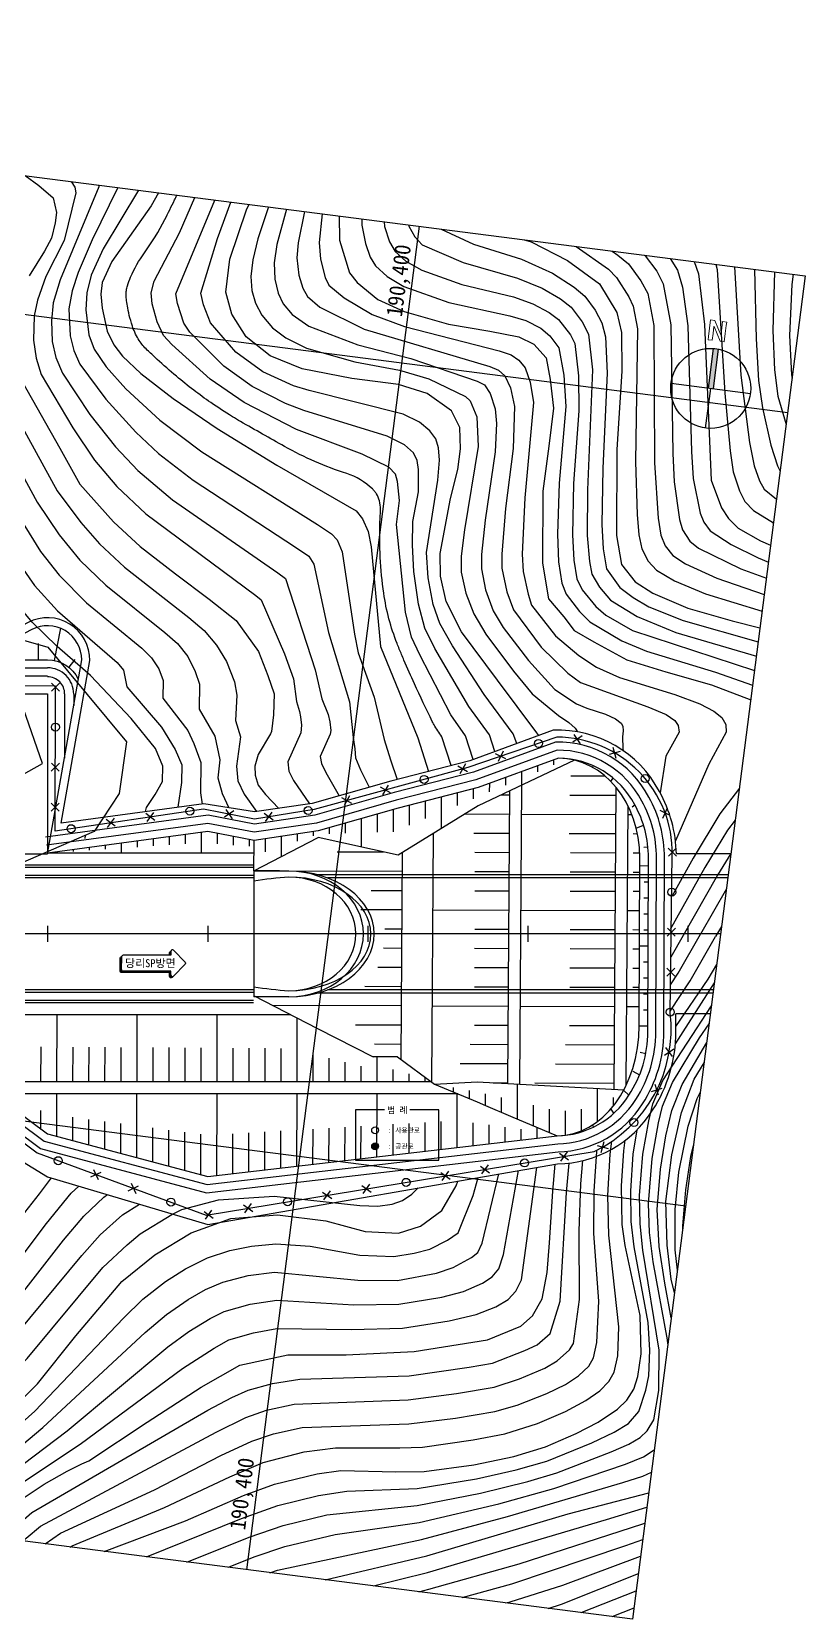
# Model space of a CAD drawing. Extents: x 57251 to 57712, y 491329 to 491527.
# Drawn here: x 57615.8 to 57712.4, y 491328.8 to 491527.3 of the extents above; entities that cross this region are included whole.
import ezdxf
from ezdxf.enums import TextEntityAlignment as Align

# ---------------------------------------------------------------- set-up
doc = ezdxf.new("R2010")
doc.units = 0
doc.header["$MEASUREMENT"] = 0
for name, color, linetype in [('TZ-BASE', 253, 'CONTINUOUS'), ('TZ-LINE', 7, 'CONTINUOUS'), ('TZ-SYMB', 2, 'CONTINUOUS'), ('TZ-TEX2', 3, 'CONTINUOUS')]:
    doc.layers.add(name, color=color, linetype=linetype)
doc.styles.get("Standard").update_dxf_attribs({"font": 'GulimChe.ttf'})
doc.styles.add('굴림', font='GulimChe.ttf')

msp = doc.modelspace()

# ---------------------------------------------------------------- hatches: boundary and pattern name
at = {"layer": 'TZ-LINE', "ltscale": 2}
h = msp.add_hatch(color=256, dxfattribs=at)
h.dxf.hatch_style = 1
h.paths.add_polyline_path([(57658.242, 491387.95, 1), (57659.096, 491387.95, 1)])

# ---------------------------------------------------------------- linework, layer by layer
at = {"layer": 'TZ-BASE'}
for p, q in [((57477.747, 491509.552), (57710.215, 491479.68)), ((57642.645, 491335.025), (57664.221, 491502.935)), ((57700.301, 491482.724), (57700.937, 491487.674)), ((57701.532, 491487.597), (57700.896, 491482.647)), ((57695.639, 491483.323), (57705.558, 491482.048)), ((57699.961, 491477.726), (57700.599, 491482.685)), ((57616.582, 491450.799), (57616.582, 491448.751)), ((57619.375, 491452.688), (57618.577, 491448.669)), ((57621.132, 491448.802), (57620.378, 491447.842)), ((57606.677, 491447.751), (57617.747, 491447.751)), ((57604.773, 491446.751), (57617.747, 491446.751)), ((57618.244, 491444.838), (57619.248, 491445.835)), ((57619.244, 491444.835), (57618.248, 491445.838)), ((57597.747, 491444.491), (57617.747, 491444.491)), ((57617.747, 491444.491), (57617.747, 491424.491)), ((57619.877, 491444.483), (57619.849, 491436.461)), ((57621.007, 491444.479), (57621.002, 491443.027)), ((57684.519, 491439.246), (57683.354, 491438.444)), ((57684.338, 491438.263), (57683.536, 491439.428)), ((57674.982, 491436.383), (57673.713, 491437.008)), ((57674.659, 491437.33), (57674.035, 491436.061)), ((57689.285, 491437.296), (57687.918, 491436.936)), ((57688.782, 491436.432), (57688.421, 491437.8)), ((57618.209, 491434.838), (57619.213, 491435.835)), ((57619.209, 491434.835), (57618.213, 491435.838)), ((57670.217, 491434.772), (57668.988, 491435.472)), ((57669.952, 491435.737), (57669.252, 491434.508)), ((57678.983, 491434.767), (57678.984, 491435.51)), ((57680.984, 491435.611), (57680.985, 491436.243)), ((57684.509, 491435.972), (57684.52, 491436.017)), ((57685.875, 491435.398), (57685.909, 491435.489)), ((57660.308, 491433.093), (57659.608, 491431.864)), ((57672.978, 491432.235), (57672.98, 491433.313)), ((57674.98, 491433.079), (57674.981, 491434.045)), ((57676.74, 491395.709), (57677.001, 491433.085)), ((57676.98, 491433.075), (57676.983, 491434.778)), ((57683.137, 491434.252), (57687.375, 491434.237)), ((57688.123, 491433.541), (57688.383, 491433.916)), ((57655.75, 491430.807), (57654.521, 491431.507)), ((57655.486, 491431.771), (57654.786, 491430.542)), ((57660.572, 491432.128), (57659.344, 491432.828)), ((57664.973, 491428.911), (57664.976, 491431.105)), ((57666.97, 491427.674), (57666.977, 491431.618)), ((57668.975, 491430.564), (57668.978, 491432.131)), ((57670.977, 491431.391), (57670.979, 491432.644)), ((57674.473, 491431.882), (57675.493, 491431.879)), ((57675.24, 491395.789), (57675.496, 491432.369)), ((57682.975, 491431.853), (57688.795, 491431.832)), ((57688.538, 491395.077), (57688.801, 491432.78)), ((57618.192, 491429.838), (57619.195, 491430.835)), ((57619.192, 491429.835), (57618.195, 491430.838)), ((57626.046, 491428.944), (57625.203, 491427.809)), ((57631.139, 491428.684), (57630.003, 491429.528)), ((57630.993, 491429.674), (57630.149, 491428.539)), ((57641.025, 491429.863), (57639.852, 491429.072)), ((57640.834, 491428.881), (57640.044, 491430.054)), ((57645.93, 491428.719), (57644.785, 491429.55)), ((57645.773, 491429.707), (57644.942, 491428.562)), ((57656.966, 491425.348), (57656.973, 491428.917)), ((57658.97, 491427.196), (57658.974, 491429.49)), ((57660.97, 491427.258), (57660.974, 491430.063)), ((57662.971, 491428.085), (57662.975, 491430.593)), ((57669.935, 491429.498), (57675.476, 491429.479)), ((57676.976, 491429.474), (57688.778, 491429.432)), ((57690.041, 491395.613), (57690.285, 491430.463)), ((57690.278, 491429.427), (57690.746, 491429.425)), ((57690.77, 491430.391), (57691.11, 491430.623)), ((57695.546, 491429.312), (57694.262, 491429.904)), ((57694.608, 491428.966), (57695.2, 491430.25)), ((57626.192, 491427.955), (57625.057, 491428.798)), ((57634.967, 491425.753), (57634.969, 491426.916)), ((57636.965, 491424.591), (57636.97, 491427.186)), ((57638.967, 491425.74), (57638.969, 491427.058)), ((57648.968, 491426.105), (57648.969, 491426.986)), ((57650.969, 491426.772), (57650.97, 491427.279)), ((57652.969, 491427.007), (57652.971, 491427.772)), ((57654.969, 491427.07), (57654.972, 491428.345)), ((57665.735, 491395.962), (57665.952, 491427.048)), ((57670.99, 491427.094), (57675.459, 491427.079)), ((57682.911, 491427.053), (57688.761, 491427.032)), ((57690.926, 491427.025), (57691.453, 491427.023)), ((57691.294, 491427.724), (57692.213, 491428.069)), ((57620.966, 491424.808), (57620.966, 491425.025)), ((57622.966, 491424.943), (57622.966, 491425.295)), ((57624.966, 491425.078), (57624.967, 491425.565)), ((57626.965, 491424.591), (57626.967, 491425.835)), ((57628.966, 491425.348), (57628.968, 491426.105)), ((57630.967, 491425.483), (57630.968, 491426.376)), ((57632.967, 491425.618), (57632.969, 491426.646)), ((57640.967, 491425.592), (57640.969, 491426.678)), ((57642.967, 491425.445), (57642.968, 491426.298)), ((57643.523, 491422.39), (57643.536, 491426.19)), ((57644.965, 491424.77), (57644.968, 491426.4)), ((57646.964, 491424.182), (57646.969, 491426.693)), ((57692.227, 491425.321), (57692.754, 491425.383)), ((57696.303, 491424.218), (57695.295, 491425.21)), ((57695.303, 491424.21), (57696.295, 491425.218)), ((57597.747, 491424.491), (57617.747, 491424.491)), ((57618.965, 491424.591), (57618.965, 491424.755)), ((57653.908, 491424.754), (57659.713, 491424.734)), ((57661.904, 491398.786), (57662.085, 491424.669)), ((57671.142, 491424.694), (57675.442, 491424.679)), ((57683.062, 491424.652), (57688.744, 491424.632)), ((57690.917, 491424.625), (57691.736, 491424.622)), ((57691.667, 491403.022), (57691.746, 491424.024)), ((57691.739, 491423.024), (57692.814, 491423.02)), ((57647.896, 491422.341), (57643.495, 491422.341)), ((57643.495, 491422.341), (57643.495, 491406.641)), ((57646.336, 491422.381), (57643.523, 491422.391)), ((57643.523, 491422.39), (57662.069, 491422.326)), ((57646.723, 491422.379), (57643.723, 491422.39)), ((57671.133, 491422.294), (57675.426, 491422.279)), ((57683.054, 491422.252), (57688.727, 491422.232)), ((57690.909, 491422.225), (57691.734, 491422.222)), ((57692.266, 491421.022), (57692.807, 491421.02)), ((57658.175, 491419.939), (57662.052, 491419.926)), ((57671.125, 491419.894), (57675.409, 491419.879)), ((57683.045, 491419.852), (57688.711, 491419.832)), ((57690.901, 491419.825), (57691.725, 491419.822)), ((57692.256, 491419.022), (57692.8, 491419.02)), ((57656.89, 491417.544), (57662.035, 491417.526)), ((57665.885, 491417.512), (57675.392, 491417.479)), ((57676.892, 491417.474), (57688.694, 491417.433)), ((57690.194, 491417.427), (57691.717, 491417.422)), ((57692.245, 491417.022), (57692.793, 491417.02)), ((57617.747, 491415.491), (57617.747, 491413.491)), ((57637.747, 491415.491), (57637.747, 491413.491)), ((57657.747, 491415.491), (57657.747, 491413.491)), ((57659.865, 491415.133), (57662.019, 491415.126)), ((57671.108, 491415.094), (57675.375, 491415.079)), ((57677.747, 491415.491), (57677.747, 491413.491)), ((57683.029, 491415.052), (57688.677, 491415.033)), ((57690.884, 491415.025), (57691.708, 491415.022)), ((57692.235, 491415.022), (57692.786, 491415.02)), ((57695.164, 491414.221), (57696.177, 491415.208)), ((57696.164, 491414.208), (57695.177, 491415.221)), ((57697.747, 491415.491), (57697.747, 491413.491)), ((57701.838, 491414.491), (57477.747, 491414.491)), ((57659.733, 491412.734), (57662.002, 491412.726)), ((57671.1, 491412.694), (57675.358, 491412.679)), ((57683.02, 491412.652), (57688.66, 491412.633)), ((57690.875, 491412.625), (57691.7, 491412.622)), ((57691.669, 491413.024), (57692.779, 491413.02)), ((57659.024, 491410.336), (57661.985, 491410.326)), ((57671.091, 491410.294), (57675.342, 491410.279)), ((57683.012, 491410.252), (57688.644, 491410.233)), ((57690.867, 491410.225), (57691.692, 491410.222)), ((57692.214, 491411.022), (57692.772, 491411.02)), ((57695.098, 491409.222), (57696.111, 491410.208)), ((57696.098, 491409.209), (57695.111, 491410.222)), ((57477.747, 491408.73), (57697.469, 491380.495)), ((57657.366, 491407.942), (57661.968, 491407.926)), ((57671.083, 491407.894), (57675.325, 491407.879)), ((57683.003, 491407.852), (57688.627, 491407.833)), ((57690.859, 491407.825), (57691.683, 491407.822)), ((57692.203, 491409.022), (57692.765, 491409.02)), ((57647.896, 491406.641), (57643.495, 491406.641)), ((57645.806, 491405.582), (57661.952, 491405.526)), ((57665.802, 491405.512), (57675.308, 491405.479)), ((57676.808, 491405.474), (57688.61, 491405.433)), ((57690.11, 491405.428), (57691.675, 491405.422)), ((57692.193, 491407.022), (57692.758, 491407.02)), ((57618.916, 491395.991), (57618.931, 491404.391)), ((57628.916, 491395.991), (57628.931, 491404.391)), ((57638.916, 491395.991), (57638.931, 491404.391)), ((57648.916, 491395.991), (57648.93, 491403.967)), ((57656.207, 491403.146), (57661.935, 491403.126)), ((57692.182, 491405.022), (57692.751, 491405.02)), ((57671.066, 491403.094), (57675.291, 491403.079)), ((57682.937, 491403.053), (57688.593, 491403.033)), ((57691.667, 491403.022), (57692.744, 491403.02)), ((57616.916, 491395.991), (57616.924, 491400.377)), ((57620.916, 491395.991), (57620.924, 491400.352)), ((57622.916, 491395.991), (57622.924, 491400.339)), ((57624.916, 491395.991), (57624.924, 491400.327)), ((57626.916, 491395.991), (57626.924, 491400.315)), ((57630.916, 491395.991), (57630.924, 491400.29)), ((57632.916, 491395.991), (57632.924, 491400.277)), ((57634.916, 491395.991), (57634.924, 491400.265)), ((57636.916, 491395.991), (57636.924, 491400.253)), ((57640.916, 491395.991), (57640.923, 491400.228)), ((57642.916, 491395.991), (57642.923, 491400.215)), ((57644.916, 491395.991), (57644.923, 491400.203)), ((57646.916, 491395.991), (57646.923, 491400.191)), ((57650.916, 491395.991), (57650.922, 491399.471)), ((57658.583, 491400.738), (57661.918, 491400.726)), ((57658.916, 491395.991), (57658.922, 491399.137)), ((57670.55, 491400.696), (57675.275, 491400.679)), ((57682.47, 491400.654), (57688.576, 491400.633)), ((57691.78, 491399.72), (57692.484, 491399.544)), ((57694.84, 491399.326), (57695.994, 491400.143)), ((57695.826, 491399.157), (57695.009, 491400.311)), ((57652.916, 491395.991), (57652.921, 491398.963)), ((57654.916, 491395.991), (57654.92, 491398.455)), ((57656.916, 491395.991), (57656.92, 491397.947)), ((57660.916, 491395.991), (57660.919, 491397.56)), ((57669.28, 491398.3), (57675.258, 491398.279)), ((57681.2, 491398.259), (57688.56, 491398.233)), ((57690.848, 491397.331), (57691.712, 491396.873)), ((57662.916, 491395.991), (57662.918, 491397.014)), ((57664.916, 491395.991), (57664.917, 491396.564)), ((57668.428, 491395.281), (57668.426, 491394.733)), ((57673.43, 491395.886), (57675.241, 491395.879)), ((57676.43, 491395.725), (57676.415, 491391.375)), ((57678.628, 491395.868), (57688.543, 491395.833)), ((57686.428, 491395.19), (57686.414, 491391.008)), ((57693.195, 491394.777), (57694.537, 491395.223)), ((57694.089, 491394.329), (57693.642, 491395.671)), ((57618.905, 491389.193), (57618.914, 491394.491)), ((57628.9, 491386.534), (57628.914, 491394.491)), ((57638.896, 491384.314), (57638.914, 491394.491)), ((57648.898, 491385.477), (57648.914, 491394.491)), ((57658.9, 491386.641), (57658.914, 491394.491)), ((57668.902, 491387.804), (57668.914, 491394.491)), ((57670.427, 491394.922), (57670.424, 491393.906)), ((57672.426, 491394.504), (57672.421, 491393.069)), ((57674.424, 491394.027), (57674.418, 491392.222)), ((57688.424, 491394.035), (57688.42, 491392.986)), ((57689.702, 491394.944), (57690.384, 491394.336)), ((57616.906, 491390.043), (57616.91, 491392.437)), ((57620.904, 491388.661), (57620.909, 491391.576)), ((57622.903, 491388.129), (57622.908, 491391.31)), ((57678.421, 491393.073), (57678.412, 491390.528)), ((57680.419, 491392.596), (57680.409, 491389.681)), ((57682.418, 491392.362), (57682.408, 491389.321)), ((57684.419, 491392.577), (57684.409, 491389.856)), ((57688.101, 491392.6), (57688.457, 491392.081)), ((57624.902, 491387.598), (57624.908, 491391.044)), ((57626.901, 491387.066), (57626.907, 491390.778)), ((57630.899, 491386.002), (57630.906, 491390.247)), ((57632.898, 491385.471), (57632.906, 491389.981)), ((57634.897, 491384.939), (57634.905, 491389.715)), ((57636.896, 491384.407), (57636.905, 491389.449)), ((57640.897, 491384.547), (57640.905, 491389.52)), ((57642.897, 491384.78), (57642.905, 491389.638)), ((57644.897, 491385.012), (57644.906, 491389.756)), ((57646.898, 491385.245), (57646.906, 491389.873)), ((57650.899, 491385.71), (57650.906, 491390.109)), ((57652.899, 491385.943), (57652.906, 491390.226)), ((57654.899, 491386.175), (57654.907, 491390.344)), ((57656.9, 491386.408), (57656.907, 491390.462)), ((57660.901, 491386.873), (57660.907, 491390.697)), ((57662.901, 491387.106), (57662.907, 491390.815)), ((57664.901, 491387.338), (57664.908, 491390.932)), ((57666.902, 491387.571), (57666.908, 491391.05)), ((57670.903, 491388.036), (57670.908, 491390.894)), ((57672.903, 491388.269), (57672.907, 491390.62)), ((57674.903, 491388.502), (57674.907, 491390.346)), ((57676.904, 491388.734), (57676.906, 491390.073)), ((57678.904, 491388.967), (57678.907, 491390.318)), ((57685.842, 491390.608), (57685.943, 491390.339)), ((57681.86, 491386.105), (57682.684, 491387.254)), ((57686.404, 491388.033), (57687.768, 491387.659)), ((57686.899, 491387.164), (57687.273, 491388.528)), ((57671.83, 491385.473), (57672.978, 491384.648)), ((57671.991, 491384.486), (57672.816, 491385.635)), ((57681.698, 491387.092), (57682.846, 491386.267)), ((57623.133, 491384.127), (57624.417, 491384.72)), ((57623.478, 491385.066), (57624.071, 491383.782)), ((57628.17, 491383.339), (57628.763, 491382.055)), ((57666.896, 491384.663), (57668.044, 491383.839)), ((57667.057, 491383.677), (57667.882, 491384.825)), ((57627.825, 491382.4), (57629.109, 491382.993)), ((57652.093, 491382.235), (57653.242, 491381.41)), ((57652.255, 491381.248), (57653.08, 491382.397)), ((57657.027, 491383.045), (57658.176, 491382.22)), ((57657.189, 491382.058), (57658.014, 491383.207)), ((57637.291, 491379.807), (57638.44, 491378.982)), ((57637.453, 491378.82), (57638.278, 491379.969)), ((57642.225, 491380.616), (57643.374, 491379.792)), ((57642.387, 491379.63), (57643.212, 491380.778))]:
    msp.add_line(p, q, dxfattribs=at)
msp.add_lwpolyline([(57453.383, 491359.345), (57474.96, 491527.255), (57712.407, 491496.743), (57690.831, 491328.833)], close=True, dxfattribs=at)
msp.add_lwpolyline([(57453.383, 491359.345), (57474.96, 491527.255), (57712.407, 491496.743), (57690.831, 491328.833)], close=True, dxfattribs=at)
for points in [[(57614.935, 491509.268), (57616.665, 491508.029), (57618.444, 491506.482), (57618.87, 491504.67), (57618.703, 491503.374), (57618.237, 491501.457), (57617.367, 491499.812), (57615.438, 491496.765)], [(57620.673, 491508.531), (57621.147, 491507.82), (57621.284, 491507.133), (57619.813, 491501.168), (57617.512, 491496.661), (57616.465, 491493.719), (57616.073, 491491.733), (57615.983, 491488.708), (57616.297, 491486.462), (57616.959, 491484.413), (57620.886, 491477.763), (57623.612, 491473.705), (57626.392, 491470.412), (57630.015, 491466.985), (57643.743, 491456.8), (57644.418, 491456.266), (57647.325, 491449.51), (57648.478, 491446.379), (57648.859, 491443.537), (57649.208, 491442.278), (57649.34, 491441.611), (57649.47, 491440.597), (57649.383, 491439.631), (57647.753, 491435.996), (57647.903, 491434.822), (57648.484, 491433.68), (57650.488, 491430.746)], [(57624.098, 491508.09), (57624.134, 491507.865), (57619.31, 491496.23), (57618.449, 491493.38), (57618.227, 491491.134), (57618.319, 491488.537), (57618.767, 491486.521), (57619.606, 491484.593), (57623.039, 491479.423), (57626.236, 491475.357), (57629.034, 491472.402), (57633.351, 491468.753), (57646.531, 491459.626), (57647.472, 491458.903), (57651.162, 491447.484), (57652.006, 491443.893), (57652.805, 491441.903), (57652.994, 491441.011), (57653.113, 491439.912), (57653.043, 491439.477), (57651.816, 491436.669), (57651.965, 491435.776), (57652.522, 491434.677), (57654.193, 491431.762)], [(57626.536, 491507.777), (57623.293, 491501.26), (57621.575, 491497.169), (57620.795, 491494.862), (57620.414, 491492.609), (57620.582, 491489.266), (57621.012, 491487.406), (57621.791, 491485.715), (57625.011, 491481.329), (57628.766, 491477.207), (57631.614, 491474.555), (57635.939, 491471.217), (57648.716, 491462.843), (57650.368, 491461.688), (57651.028, 491460.709), (57652.845, 491452.177), (57655.448, 491443.504), (57655.921, 491439.04), (57656.117, 491437.632), (57656.221, 491436.488), (57656.847, 491435.022), (57657.924, 491432.83)], [(57629.117, 491507.445), (57624.708, 491500.121), (57623.203, 491496.82), (57622.648, 491494.626), (57622.518, 491492.479), (57622.913, 491489.382), (57623.57, 491487.565), (57625.07, 491485.38), (57627.531, 491482.607), (57631.785, 491478.71), (57637.036, 491474.749), (57651.459, 491465.681), (57653.214, 491464.498), (57653.911, 491463.765), (57654.539, 491462.254), (57656.073, 491451.977), (57656.544, 491449.642), (57658.567, 491444.097), (57659.785, 491438.794), (57660.595, 491436.244), (57661.437, 491433.812)], [(57631.587, 491507.128), (57630.682, 491505.492), (57625.767, 491498.522), (57624.575, 491495.893), (57624.381, 491494.444), (57624.571, 491492.688), (57625.19, 491489.828), (57626.013, 491488.111), (57627.107, 491486.708), (57629.406, 491484.555), (57633.429, 491481.394), (57638.947, 491477.658), (57646.392, 491473.077), (57656.292, 491467.392), (57657.087, 491466.395), (57657.795, 491464.772), (57658.193, 491462.861), (57659.326, 491450.438), (57664.024, 491439.016), (57665.321, 491434.807)], [(57670.921, 491436.286), (57669.969, 491439.253), (57668.136, 491441.87), (57664.239, 491449.357), (57663.21, 491451.597), (57662.482, 491454.692), (57661.348, 491465.67), (57661.715, 491468.657), (57661.479, 491471.051), (57661.215, 491471.976), (57660.388, 491472.818), (57657.064, 491474.462), (57648.839, 491477.543), (57642.298, 491480.896), (57638.047, 491483.839), (57633.27, 491488.169), (57632.233, 491489.302), (57631.419, 491490.981), (57630.816, 491493.259), (57630.673, 491494.623), (57631.06, 491496.069), (57634.242, 491502.122), (57636.121, 491506.545)], [(57673.643, 491437.282), (57672.942, 491439.371), (57670.375, 491442.905), (57666.135, 491450.178), (57664.884, 491452.692), (57664.096, 491455.717), (57663.524, 491459.792), (57663.325, 491463.074), (57663.394, 491466.032), (57664.077, 491469.729), (57664.094, 491472.533), (57663.924, 491473.665), (57663.454, 491474.605), (57662.337, 491475.604), (57660.169, 491476.718), (57649.777, 491479.934), (57647.487, 491480.806), (57643.304, 491482.908), (57639.746, 491485.458), (57635.511, 491489.686), (57634.757, 491490.821), (57633.974, 491493.305), (57633.782, 491494.48), (57638.62, 491506.224)], [(57676.389, 491438.287), (57675.914, 491439.489), (57672.294, 491444.407), (57668.326, 491450.519), (57666.755, 491453.293), (57665.904, 491455.67), (57665.291, 491458.981), (57665.077, 491462.156), (57666.505, 491471.189), (57666.691, 491473.71), (57666.58, 491475.257), (57666.24, 491476.364), (57665.516, 491477.389), (57664.208, 491478.439), (57662.155, 491479.476), (57650.426, 491482.398), (57648.478, 491482.996), (57644.639, 491484.741), (57641.243, 491487.225), (57638.111, 491490.855), (57637.223, 491493.112), (57636.892, 491494.565), (57638.992, 491501.416), (57640.643, 491505.964)], [(57679.139, 491439.294), (57678.887, 491439.608), (57673.966, 491446.195), (57669.473, 491452.264), (57667.54, 491456.026), (57666.848, 491459.19), (57666.777, 491462.055), (57668.098, 491468.913), (57669.002, 491472.531), (57669.335, 491475.124), (57669.236, 491477.772), (57668.189, 491479.883), (57665.17, 491482.028), (57661.579, 491483.149), (57655.744, 491483.899), (57649.532, 491485.136), (57645.565, 491486.744), (57642.573, 491489.105), (57640.745, 491491.976), (57639.997, 491494.707), (57640.525, 491498.813), (57642.655, 491505.128), (57642.944, 491505.669)], [(57645.338, 491505.361), (57644.008, 491501.362), (57643.367, 491498.759), (57643.142, 491496.658), (57643.264, 491494.911), (57643.712, 491493.334), (57644.5, 491491.835), (57645.857, 491490.254), (57647.515, 491489.013), (57650.106, 491487.723), (57656.111, 491485.994), (57661.711, 491484.936), (57665.374, 491483.858), (57669.96, 491481.673), (57670.535, 491481.127), (57671.36, 491479.112), (57671.521, 491475.408), (57669.818, 491465.013), (57669.403, 491461.711), (57669.432, 491459.698), (57669.991, 491457.086), (57671.004, 491454.507), (57672.489, 491451.972), (57675.967, 491447.334), (57678.273, 491444.521), (57681.562, 491441.805), (57682.866, 491440.93), (57683.648, 491440.23), (57683.968, 491439.753), (57683.971, 491439.743)], [(57647.604, 491505.07), (57646.402, 491500.659), (57646.045, 491498.354), (57646.122, 491496.327), (57646.552, 491494.567), (57647.195, 491493.235), (57648.322, 491491.91), (57650.404, 491490.469), (57656.519, 491488.106), (57663.134, 491486.42), (57671.431, 491483.564), (57672.334, 491483.115), (57673.047, 491482.033), (57673.663, 491480.128), (57673.841, 491478.29), (57673.675, 491474.741), (57672.411, 491466.196), (57671.961, 491461.921), (57671.957, 491460.136), (57672.474, 491457.51), (57673.433, 491454.88), (57674.657, 491452.787), (57677.811, 491448.686), (57681.092, 491445.092), (57681.133, 491445.056), (57683.819, 491443.258), (57685.111, 491442.711), (57687.468, 491441.972), (57688.699, 491441.378), (57689.394, 491440.853), (57689.614, 491440.444), (57689.652, 491439.894), (57689.556, 491439.144), (57689.626, 491437.668), (57689.658, 491437.41)], [(57649.827, 491504.784), (57649.052, 491500.89), (57648.875, 491498.976), (57649.127, 491496.83), (57649.616, 491495.211), (57650.223, 491494.15), (57651.743, 491492.844), (57657.282, 491490.099), (57672.991, 491485.421), (57674.095, 491484.959), (57674.865, 491484.246), (57675.57, 491482.758), (57676.085, 491480.417), (57675.915, 491475.186), (57674.951, 491467.647), (57674.504, 491461.939), (57674.519, 491460.223), (57675.14, 491457.234), (57675.95, 491455.003), (57679.402, 491450.35), (57682.731, 491447.09), (57684.325, 491445.91), (57692.747, 491442.885), (57695.039, 491441.907), (57696.098, 491441.173), (57696.545, 491440.541), (57696.635, 491439.704), (57694.995, 491436.698), (57694.282, 491432.119)], [(57652.055, 491504.498), (57651.663, 491500.923), (57651.826, 491498.833), (57652.414, 491496.543), (57652.877, 491495.593), (57654.789, 491494.01), (57658.295, 491491.93), (57662.33, 491490.415), (57674.157, 491487.381), (57675.661, 491486.874), (57676.624, 491486.222), (57677.398, 491485.235), (57678.034, 491483.448), (57678.436, 491480.901), (57677.381, 491469.019), (57677.048, 491461.957), (57677.171, 491459.79), (57677.769, 491456.951), (57678.225, 491455.57), (57681.216, 491451.732), (57684.11, 491449.272), (57686.341, 491447.829), (57689.203, 491446.552), (57696.096, 491444.412), (57699.243, 491443.242), (57700.995, 491442.34), (57701.987, 491441.54), (57702.492, 491440.669), (57702.545, 491439.696), (57700.365, 491435.728), (57696.195, 491426.125)], [(57654.172, 491504.226), (57654.236, 491501.224), (57655.465, 491497.113), (57656.407, 491495.893), (57658.994, 491493.804), (57662.313, 491492.279), (57667.821, 491490.693), (57672.98, 491489.81), (57676.626, 491489.122), (57678.488, 491488.224), (57680.022, 491486.489), (57680.554, 491483.785), (57680.974, 491480.217), (57680.363, 491475.464), (57679.641, 491469.846), (57679.583, 491460.848), (57680.325, 491456.36), (57682.236, 491454.138), (57683.554, 491452.431), (57686.009, 491451.017), (57690.109, 491448.733), (57694.969, 491447.23), (57700.693, 491445.616), (57705.598, 491443.752)], [(57656.994, 491503.863), (57657.005, 491503.071), (57657.444, 491500.804), (57658.057, 491499.078), (57658.732, 491497.977), (57660.192, 491496.657), (57662.273, 491495.408), (57667.889, 491493.428), (57675.486, 491491.768), (57677.491, 491491.168), (57679.37, 491490.222), (57680.487, 491489.249), (57681.624, 491487.741), (57682.264, 491484.342), (57682.476, 491480.415), (57681.646, 491470.839), (57681.463, 491464.45), (57681.573, 491461.001), (57682, 491458.353), (57682.54, 491456.978), (57684.194, 491454.784), (57685.5, 491453.495), (57689.482, 491451.128), (57692.571, 491449.817), (57701.209, 491447.206), (57705.832, 491445.574)], [(57659.782, 491503.505), (57659.857, 491502.916), (57660.484, 491500.994), (57661.182, 491499.781), (57662.495, 491498.562), (57664.501, 491497.455), (57669.497, 491495.671), (57675.973, 491494.113), (57678.374, 491493.256), (57680.42, 491492.16), (57681.596, 491491.283), (57683.072, 491489.363), (57683.629, 491488.275), (57684.078, 491484.251), (57684.139, 491479.872), (57683.447, 491470.806), (57683.32, 491464.37), (57683.484, 491461.22), (57683.878, 491458.885), (57684.525, 491457.506), (57686.223, 491455.402), (57687.509, 491454.335), (57690.829, 491452.423), (57706.066, 491447.397)], [(57662.837, 491503.112), (57662.882, 491502.961), (57663.613, 491501.615), (57664.564, 491500.641), (57669.687, 491498.397), (57676.459, 491496.464), (57679.521, 491495.218), (57681.836, 491493.857), (57683.156, 491492.816), (57684.553, 491490.983), (57685.344, 491489.474), (57685.833, 491484.994), (57685.22, 491469.986), (57685.181, 491464.309), (57685.456, 491461.029), (57685.749, 491459.449), (57686.719, 491457.837), (57688.096, 491456.221), (57691.399, 491454.147), (57696.253, 491452.177), (57706.297, 491449.191)], [(57666.922, 491502.587), (57670.978, 491500.71), (57676.947, 491498.821), (57680.839, 491497.081), (57683.543, 491495.33), (57684.859, 491494.196), (57686.148, 491492.448), (57686.98, 491490.874), (57687.454, 491489.111), (57687.657, 491484.565), (57687.099, 491472.704), (57687.006, 491465.673), (57687.177, 491462.629), (57687.587, 491460.132), (57689.244, 491457.796), (57690.896, 491456.524), (57692.864, 491455.393), (57697.143, 491453.66), (57706.528, 491450.992)], [(57677.308, 491501.253), (57678.153, 491501.006), (57682.686, 491498.666), (57686.702, 491495.734), (57688.879, 491492.16), (57689.438, 491489.672), (57689.476, 491484.835), (57688.875, 491475.029), (57688.811, 491464.275), (57689.447, 491460.679), (57691.143, 491458.484), (57693.381, 491457.098), (57697.753, 491455.219), (57703.261, 491453.633), (57706.754, 491452.747)], [(57683.784, 491500.421), (57687.824, 491497.564), (57688.846, 491496.531), (57690.375, 491494.132), (57690.901, 491492.967), (57691.456, 491490.124), (57691.219, 491473.49), (57691.391, 491466.922), (57691.596, 491464.354), (57691.994, 491462.621), (57692.777, 491461.098), (57693.844, 491459.96), (57696.087, 491458.645), (57699.957, 491457), (57707.021, 491454.826)], [(57688.268, 491499.844), (57689.007, 491499.345), (57690.309, 491498.263), (57691.875, 491496.13), (57692.721, 491494.537), (57693.501, 491490.55), (57693.556, 491473.366), (57694.023, 491466.478), (57694.358, 491464.327), (57694.919, 491462.989), (57695.858, 491461.794), (57697.461, 491460.734), (57701.346, 491458.944), (57707.289, 491456.915)], [(57692.323, 491499.323), (57692.419, 491499.235), (57693.859, 491497.318), (57694.677, 491495.751), (57695.605, 491490.625), (57695.867, 491474.54), (57696.044, 491471.007), (57696.714, 491466.293), (57697.063, 491464.99), (57697.97, 491463.577), (57699.052, 491462.724), (57704.361, 491460.117), (57707.551, 491458.948)], [(57695.55, 491498.909), (57696.441, 491497.435), (57697.078, 491495.311), (57697.727, 491490.491), (57698.178, 491474.808), (57698.393, 491471.43), (57699.294, 491467.1), (57699.724, 491465.973), (57700.522, 491464.879), (57703.136, 491463.16), (57706.519, 491461.479), (57707.811, 491460.976)], [(57698.55, 491498.523), (57699.079, 491497.007), (57699.828, 491490.644), (57700.64, 491471.216), (57701.935, 491467.742), (57702.809, 491466.411), (57704.047, 491465.207), (57706.805, 491463.634), (57708.081, 491463.074)], [(57701.238, 491498.178), (57701.385, 491497.519), (57702.363, 491482.09), (57703.008, 491474.887), (57703.416, 491472.228), (57704.173, 491469.856), (57704.87, 491468.548), (57705.958, 491467.435), (57708.439, 491465.861)], [(57703.557, 491497.88), (57704.361, 491484.352), (57705.432, 491475.919), (57706.033, 491472.985), (57706.681, 491471.125), (57707.294, 491470.102), (57708.823, 491468.849)], [(57706.055, 491497.559), (57706.256, 491488.86), (57706.555, 491483.682), (57707.049, 491480.269), (57708.12, 491475.58), (57708.936, 491472.995), (57709.271, 491472.334)], [(57708.55, 491497.238), (57708.36, 491489.932), (57708.584, 491485), (57708.996, 491481.708), (57710.019, 491478.159)], [(57710.91, 491496.935), (57710.749, 491495.682), (57710.449, 491489.279), (57710.689, 491484.374), (57710.762, 491483.935)], [(57614.608, 491483.474), (57619.256, 491475.189), (57621.754, 491470.695), (57625.981, 491465.979), (57629.321, 491462.914), (57633.715, 491459.494), (57637.92, 491456.318), (57641.317, 491453.686), (57644.114, 491449.812), (57645.266, 491446.809), (57646.069, 491444.509), (57645.952, 491441.888), (57645.723, 491439.784), (57645.612, 491439.512), (57644.037, 491436.9), (57643.637, 491435.468), (57643.663, 491434.326), (57644.071, 491433.103), (57644.952, 491431.899), (57646.638, 491430.182)], [(57614.401, 491478.18), (57618.939, 491469.868), (57621.894, 491465.9), (57624.23, 491463.266), (57627.344, 491460.352), (57635.392, 491454.06), (57637.308, 491452.405), (57638.856, 491450.586), (57640.089, 491448.549), (57641.093, 491446), (57641.396, 491444.327), (57641.201, 491441.182), (57641.842, 491439.131), (57641.342, 491435.461), (57641.525, 491433.643), (57642.302, 491431.981), (57643.859, 491429.775)], [(57612.93, 491474.934), (57616.456, 491468.438), (57619.188, 491464.36), (57621.773, 491461.22), (57625.008, 491458.08), (57632.404, 491452.175), (57633.968, 491450.784), (57635.247, 491449.158), (57636.202, 491447.301), (57636.728, 491445.706), (57636.68, 491442.58), (57638.632, 491439.23), (57639.263, 491436.252), (57639.035, 491434.014), (57639.567, 491432.054), (57640.382, 491430.259)], [(57614.04, 491466.884), (57616.877, 491462.307), (57619.171, 491459.353), (57622.606, 491455.881), (57629.52, 491450.206), (57630.746, 491448.995), (57631.626, 491447.614), (57632.165, 491446.17), (57632.159, 491443.978), (57635.255, 491439.934), (57636.017, 491438.279), (57636.873, 491435.901), (57636.832, 491432.127), (57637.069, 491430.731)], [(57614.4, 491460.503), (57616.122, 491458.047), (57618.988, 491454.875), (57626.421, 491448.405), (57627.225, 491447.465), (57627.638, 491445.376), (57631.962, 491440.335), (57633.687, 491437.564), (57634.5, 491435.621), (57634.464, 491433.407), (57634.037, 491430.322)], [(57629.989, 491429.775), (57630.099, 491430.308), (57631.181, 491431.918), (57632.091, 491433.551), (57632.162, 491435.466), (57631.222, 491437.686), (57628.2, 491441.398), (57623.117, 491446.774), (57618.928, 491450.413), (57615.803, 491453.45), (57612.573, 491457.379)], [(57609.319, 491452.763), (57617.782, 491450.319), (57627.596, 491438.498), (57626.704, 491432.053), (57623.557, 491427.274), (57595.62, 491415.178)], [(57594.258, 491423.017), (57617.098, 491435.797), (57614.744, 491442.612)], [(57683.572, 491436.211), (57671.551, 491430.493), (57661.53, 491424.328), (57651.538, 491426.562)], [(57704.18, 491432.714), (57701.734, 491429.499), (57698.4, 491423.98), (57695.73, 491419.187)], [(57703.666, 491428.714), (57702.715, 491427.452), (57699.847, 491422.783), (57695.516, 491415.042)], [(57622.431, 491426.399), (57622.462, 491426.8)], [(57643.523, 491422.39), (57651.538, 491426.562)], [(57643.523, 491423.091), (57587.888, 491423.091)], [(57643.523, 491424.591), (57617.747, 491424.591)], [(57703.13, 491424.548), (57701.433, 491421.854), (57695.629, 491411.584)], [(57703.123, 491424.491), (57696.313, 491424.491)], [(57703.123, 491424.491), (57696.313, 491424.491)], [(57643.523, 491421.491), (57477.747, 491421.491)], [(57643.523, 491421.791), (57587.883, 491421.791)], [(57643.523, 491422.791), (57587.887, 491422.791)], [(57702.789, 491421.891), (57651.451, 491421.891)], [(57702.737, 491421.491), (57652.717, 491421.491)], [(57702.562, 491420.126), (57699.311, 491414.452)], [(57701.96, 491415.439), (57701.215, 491414.156)], [(57643.468, 491407.491), (57477.747, 491407.491)], [(57643.468, 491407.191), (57477.747, 491407.191)], [(57700.887, 491407.091), (57651.451, 491407.091)], [(57700.938, 491407.491), (57652.717, 491407.491)], [(57643.468, 491406.191), (57477.747, 491406.191)], [(57643.468, 491405.891), (57477.747, 491405.891)], [(57643.468, 491406.791), (57651.454, 491402.663), (57658.442, 491399.138)], [(57648.111, 491404.391), (57597.747, 491404.391)], [(57700.553, 491404.491), (57696.249, 491404.491)], [(57700.553, 491404.491), (57696.249, 491404.491)], [(57661.442, 491399.128), (57658.442, 491399.138)], [(57661.442, 491399.128), (57666.086, 491395.702)], [(57665.695, 491395.991), (57609.03, 491395.991)], [(57666.086, 491395.702), (57671.431, 491395.993), (57689.739, 491395.013)], [(57666.086, 491395.702), (57671.422, 491393.493), (57672.462, 491393.052), (57675.583, 491391.728), (57681.407, 491389.258)], [(57669.012, 491394.491), (57611.045, 491394.491)]]:
    msp.add_lwpolyline(points, dxfattribs=at)
for points in [[(57668.187, 491435.541), (57666.997, 491439.134, -0.0065895), (57666.024, 491440.647, -0.0268679), (57665.81, 491441.033, -0.0045896), (57663.579, 491445.751, -0.0074448), (57662.273, 491448.691, -0.0039193), (57661.972, 491449.412, -0.0020531), (57661.414, 491450.796, -0.0599233), (57659.748, 491457.078, -0.0433539), (57659.273, 491466.033, -0.0161829), (57659.339, 491467.039, 0.0318813), (57659.357, 491467.551, 0.0586496), (57659.2, 491468.62, 0.067783), (57658.836, 491469.483, 0.0366115), (57658.627, 491469.783, 0.0305448), (57658.331, 491470.107, 0.1148277), (57655.115, 491472.032, -0.0502748), (57647.352, 491475.418, -0.0018211), (57641.852, 491478.534, -0.0096934), (57640.833, 491479.143, -0.0109248), (57638.137, 491480.907, -0.0133105), (57635.998, 491482.461, -0.011407), (57633.842, 491484.195, -0.0098497), (57631.434, 491486.308, -0.0075091), (57630.344, 491487.333, -0.0137674), (57629.774, 491487.917, -0.0351107), (57629.316, 491488.488, -0.0289519), (57628.855, 491489.245, -0.0349377), (57628.455, 491490.141, -0.0241608), (57628.033, 491491.495, -0.0154404), (57627.754, 491492.73, -0.0205779), (57627.611, 491493.669, -0.0233865), (57627.568, 491494.359, -0.0283767), (57627.591, 491494.928, -0.051815), (57627.707, 491495.493, -0.0254949), (57628.114, 491496.589, -0.0555456), (57629.833, 491499.608, 0.0394386), (57632.385, 491503.773, 0.004521), (57633.611, 491506.236, 0.0028722), (57633.897, 491506.831)], [(57617.747, 491424.491), (57622.007, 491448.751, 0.5640328), (57615.767, 491452.523), (57600.467, 491444.491), (57600.467, 491444.491)], [(57619.441, 491428.351), (57619.441, 491428.351), (57623.007, 491448.659, 0.5697911), (57615.303, 491453.408), (57600.654, 491445.718)], [(57608.582, 491448.751), (57617.747, 491448.751, -0.2879225), (57621.584, 491446.342)], [(57696.313, 491424.491, 0.1217231), (57694.189, 491432.288, 0.2897255), (57680.92, 491439.946), (57670.521, 491436.139), (57660.634, 491433.606), (57650.802, 491430.792), (57643.612, 491429.739), (57637.279, 491430.759), (57619.441, 491428.351)], [(57696.313, 491424.491, 0.1217231), (57694.189, 491432.288, 0.2897255), (57680.92, 491439.946), (57670.521, 491436.139), (57660.634, 491433.606), (57650.802, 491430.792), (57643.612, 491429.739), (57637.279, 491430.759), (57619.441, 491428.351)], [(57604, 491397.242), (57616.862, 491387.667), (57637.601, 491382.15), (57681.544, 491387.26, 0.2519605), (57692.069, 491393.258, 0.1460311), (57694.741, 491402.263), (57694.817, 491424.011, 0.1293776), (57692.869, 491431.575, 0.2853006), (57681.209, 491438.454), (57670.966, 491434.705), (57661.027, 491432.158), (57651.118, 491429.322), (57643.579, 491428.218), (57637.802, 491429.316), (57617.48, 491426.573)], [(57604.608, 491398.036), (57617.305, 491388.584), (57637.674, 491383.165), (57681.475, 491388.259, 0.2531889), (57691.227, 491393.797, 0.1462326), (57693.741, 491402.264), (57693.817, 491424.016, 0.1296375), (57691.99, 491431.099, 0.2819083), (57681.394, 491437.457), (57671.263, 491433.749), (57661.289, 491431.193), (57651.329, 491428.342), (57643.558, 491427.204), (57637.775, 491428.303), (57617.614, 491425.582)], [(57597.747, 491404.391), (57617.747, 491389.501), (57637.747, 491384.181), (57681.407, 491389.258, 0.2545935), (57690.384, 491394.336, 0.1464624), (57692.741, 491402.264), (57692.817, 491424.02, 0.1299379), (57691.11, 491430.623, 0.2780709), (57681.572, 491436.458), (57671.559, 491432.793), (57661.55, 491430.228), (57651.54, 491427.362), (57643.536, 491426.19), (57637.747, 491427.291), (57617.747, 491424.591)], [(57477.747, 491383.621), (57497.983, 491379.134), (57517.972, 491394.286), (57537.585, 491389.484), (57557.734, 491388.931), (57577.828, 491388.931), (57598.61, 491395.821), (57617.747, 491384.141), (57637.747, 491378.181), (57681.464, 491385.758, 0.2538528), (57693.333, 491392.45, 0.1457713), (57696.241, 491402.261), (57696.249, 491404.491)], [(57477.747, 491383.621), (57497.983, 491379.134), (57517.972, 491394.286), (57537.585, 491389.484), (57557.734, 491388.931), (57577.828, 491388.931), (57598.61, 491395.821), (57617.747, 491384.141), (57637.747, 491378.181), (57681.464, 491385.758, 0.2538528), (57693.333, 491392.45, 0.1457713), (57696.241, 491402.261), (57696.249, 491404.491)]]:
    msp.add_lwpolyline(points, format="xyb", dxfattribs=at)
at = {"layer": 'TZ-BASE', "lineweight": 0}
msp.add_lwpolyline([(57700.588, 491491.228), (57700.458, 491490.21), (57700.325, 491489.181), (57700.272, 491488.767), (57700.776, 491488.702), (57700.885, 491489.552), (57700.994, 491490.403), (57701.017, 491490.4), (57701.391, 491489.499), (57701.763, 491488.586), (57702.277, 491488.509), (57702.408, 491489.527), (57702.541, 491490.556), (57702.594, 491490.97), (57702.089, 491491.035), (57701.981, 491490.196), (57701.874, 491489.357), (57701.852, 491489.36), (57701.478, 491490.261), (57701.092, 491491.163), (57700.588, 491491.228)], dxfattribs=at)
at = {"layer": 'TZ-BASE', "flags": 128}
msp.add_lwpolyline([(57598.188, 491405.143), (57598.089, 491400.914), (57616.461, 491387.116), (57637.568, 491379.346), (57686.041, 491387.298, 0.3210647), (57695.538, 491404.631), (57695.668, 491414.491), (57695.798, 491424.376, 0.4173502), (57681.369, 491439.086), (57670.238, 491435.297), (57651.068, 491430.042), (57643.59, 491428.854), (57637.242, 491430.09), (57618.683, 491427.353), (57618.746, 491445.466), (57596.606, 491445.637), (57596.619, 491428.991)], format="xyb", dxfattribs=at)
for points in [[(57695.541, 491404.853), (57698.015, 491408.649), (57701.215, 491414.156)], [(57695.584, 491408.125), (57696.513, 491409.569), (57699.311, 491414.452)], [(57696.244, 491402.914), (57700.287, 491408.836), (57701.347, 491410.673)], [(57696.181, 491400.772), (57701.051, 491408.37)], [(57635.159, 491335.987), (57642.917, 491339.11), (57647.175, 491340.534), (57652.64, 491341.868), (57663.905, 491343.047), (57671.853, 491344.604), (57677.757, 491346.06), (57681.366, 491347.137), (57688.146, 491349.749), (57690.377, 491350.698), (57691.793, 491351.531), (57692.644, 491352.4), (57693.474, 491353.765), (57694.109, 491357.438), (57694.156, 491362.45), (57692.134, 491374.97), (57691.776, 491378.266), (57691.718, 491381.787), (57692.119, 491386.978), (57692.849, 491391.14), (57693.356, 491393.267), (57694.597, 491396.151), (57700.685, 491405.519)], [(57695.252, 491363.239), (57695.202, 491363.753), (57693.405, 491373.527), (57692.943, 491377.161), (57692.811, 491380.802), (57693.263, 491386.421), (57694.071, 491390.866), (57694.576, 491392.97), (57695.822, 491395.928), (57699.204, 491401.52), (57700.394, 491403.257)], [(57695.672, 491366.509), (57694.855, 491370.85), (57694.15, 491375.41), (57693.921, 491380.042), (57694.313, 491385.1), (57695.009, 491389.266), (57695.722, 491392.433), (57697.019, 491395.679), (57700.093, 491400.912)], [(57696.071, 491369.615), (57695.659, 491371.328), (57695.157, 491375.591), (57694.982, 491381.037), (57695.734, 491386.888), (57696.935, 491392.156), (57698.521, 491396.326), (57699.765, 491398.362)], [(57696.438, 491372.468), (57696.138, 491375.017), (57696.144, 491380.04), (57696.618, 491384.719), (57697.766, 491390.45), (57698.92, 491393.908), (57699.302, 491394.756)], [(57630.097, 491336.638), (57641.971, 491341.444), (57646.518, 491343.044), (57651.592, 491344.317), (57655.139, 491344.84), (57663.925, 491345.186), (57671.321, 491346.394), (57676.299, 491347.504), (57680.131, 491348.587), (57685.763, 491350.902), (57688.54, 491352.215), (57690.343, 491353.288), (57691.613, 491354.809), (57692.503, 491357.449), (57692.848, 491359.244), (57693, 491362.452), (57692.786, 491365.925), (57691.017, 491375.362), (57690.66, 491378.534), (57690.615, 491382.384), (57690.911, 491386.951), (57691.401, 491390.009)], [(57617.431, 491338.265), (57619.346, 491339.58), (57631.096, 491345.004), (57639.407, 491349.293), (57643.259, 491351.085), (57645.974, 491352.012), (57649.551, 491352.796), (57662.878, 491353.278), (57668.708, 491353.96), (57673.625, 491354.818), (57676.42, 491355.573), (57680.12, 491357.035), (57682.453, 491358.176), (57684.088, 491359.272), (57685.356, 491360.474), (57685.971, 491361.487), (57686.372, 491363.418), (57686.6, 491368.588), (57685.994, 491377.063), (57686.042, 491382.319), (57686.366, 491387.31), (57686.391, 491387.471)], [(57620.559, 491337.863), (57620.82, 491338.022), (57632.348, 491342.811), (57640.504, 491346.65), (57644.699, 491348.42), (57649.798, 491349.754), (57653.706, 491350.249), (57661.747, 491350.267), (57664.585, 491350.361), (57670.902, 491351.26), (57674.89, 491352.027), (57678.974, 491353.301), (57682.468, 491354.79), (57685.003, 491356.157), (57686.74, 491357.399), (57687.858, 491358.559), (57688.515, 491359.726), (57688.99, 491361.762), (57689.13, 491365.4), (57687.855, 491376.855), (57687.754, 491381.789), (57688.02, 491386.948), (57688.261, 491388.58)], [(57624.813, 491337.317), (57634.981, 491341.129), (57642.207, 491344.298), (57646.094, 491345.729), (57651.426, 491347.022), (57654.365, 491347.439), (57661.267, 491347.254), (57664.808, 491347.32), (57671.009, 491348.143), (57675.979, 491349.18), (57679.954, 491350.372), (57683.806, 491352.032), (57686.531, 491353.45), (57688.965, 491355.078), (57690.102, 491356.2), (57690.983, 491357.594), (57691.485, 491359.157), (57691.898, 491361.99), (57691.801, 491366.782), (57689.911, 491375.544), (57689.514, 491378.17), (57689.465, 491383.015), (57689.725, 491387.365), (57689.922, 491388.703)], [(57697.097, 491377.596), (57697.093, 491378.008), (57697.468, 491382.517), (57698.117, 491386.677), (57698.438, 491388.036)], [(57607.4, 491339.554), (57608.077, 491340.26), (57612.855, 491344.75), (57621.802, 491350.725), (57634.599, 491360.17), (57638.541, 491362.727), (57640.373, 491363.758), (57643.451, 491364.626), (57646.371, 491365.183), (57655.727, 491365.042), (57662.092, 491365.226), (57667.921, 491366.115), (57671.312, 491366.911), (57673.742, 491367.874), (57675.277, 491368.781), (57676.26, 491369.829), (57676.952, 491371.248), (57678.881, 491385.31)], [(57609.814, 491339.244), (57611.626, 491341.018), (57614.434, 491343.806), (57617.304, 491345.711), (57620.199, 491347.341), (57622.024, 491348.26), (57622.897, 491348.615), (57630.184, 491353.485), (57636.927, 491357.861), (57641.775, 491360.609), (57647.747, 491361.901), (57655.051, 491361.899), (57663.532, 491362.307), (57672.707, 491363.749), (57676.861, 491365.463), (57678.34, 491366.771), (57679.545, 491368.863), (57680.156, 491372.155), (57680.445, 491375.863), (57680.879, 491382.325), (57681.158, 491385.705)], [(57612.314, 491338.923), (57613.815, 491340.448), (57615.794, 491342.182), (57637.78, 491354.973), (57640.752, 491356.566), (57642.806, 491357.46), (57645.843, 491358.296), (57649.279, 491358.844), (57662.902, 491359.276), (57670.42, 491360.344), (57673.33, 491360.851), (57677.39, 491362.423), (57678.903, 491363.142), (57680.548, 491364.556), (57681.79, 491368.587), (57682.596, 491382.16), (57682.893, 491385.853)], [(57614.722, 491338.613), (57615.076, 491338.959), (57616.878, 491340.448), (57638.789, 491352.229), (57642.524, 491354.07), (57645.1, 491354.956), (57648.564, 491355.709), (57662.778, 491356.272), (57668.841, 491357.034), (57673.531, 491357.847), (57676.688, 491358.875), (57679.874, 491360.234), (57681.399, 491361.129), (57682.952, 491362.515), (57683.454, 491363.319), (57684.223, 491368.79), (57684.167, 491377.336), (57684.374, 491383.237), (57684.606, 491386.161)], [(57595.035, 491341.143), (57596.863, 491341.865), (57602.624, 491345.848), (57609.639, 491351.419), (57616.464, 491358.239), (57621.263, 491364.27), (57627.034, 491371.05), (57631.135, 491374.372), (57635.686, 491377.111), (57640.643, 491378.923), (57646.479, 491379.397), (57652.503, 491378.623), (57657.406, 491377.293), (57661.582, 491377.107), (57664.319, 491377.98), (57667.016, 491379.907), (57668.813, 491383), (57669.012, 491383.6)], [(57598.985, 491340.636), (57603.909, 491344.387), (57610.997, 491350.239), (57616.154, 491354.834), (57627.243, 491366.449), (57629.664, 491368.82), (57632.468, 491371.031), (57634.962, 491372.641), (57637.706, 491374.009), (57640.498, 491374.933), (57643.203, 491375.475), (57646.266, 491375.737), (57650.533, 491375.45), (57656.74, 491374.322), (57661.012, 491374.158), (57663.536, 491374.584), (57665.485, 491375.095), (57667.704, 491376.21), (57669.052, 491377.115), (57670.915, 491381.806), (57671.542, 491384.039)], [(57602.151, 491340.229), (57617.143, 491352.804), (57629.937, 491364.655), (57632.595, 491366.925), (57635.306, 491368.813), (57637.457, 491370.067), (57639.629, 491370.96), (57642.806, 491371.792), (57646.091, 491372.223), (57656.504, 491371.228), (57661.442, 491371.175), (57666.336, 491372.095), (57668.411, 491372.784), (57670.722, 491374.044), (57671.488, 491374.684), (57672.059, 491375.827), (57674.13, 491384.487)], [(57604.874, 491339.879), (57610.545, 491345.095), (57620.174, 491352.379), (57632.778, 491362.867), (57635.397, 491364.787), (57638.056, 491366.444), (57639.793, 491367.281), (57643.071, 491368.2), (57646.378, 491368.725), (57655.987, 491368.149), (57661.645, 491368.195), (57666.986, 491369.073), (57669.708, 491369.781), (57672.09, 491370.853), (57673.293, 491371.632), (57674.112, 491372.614), (57674.721, 491374.404), (57676.564, 491384.909)], [(57613.993, 491378.499), (57616.717, 491381.997), (57618.243, 491383.993)], [(57584.82, 491342.456), (57586.134, 491342.575), (57589.32, 491343.113), (57592.122, 491343.901), (57595.17, 491345.127), (57598.216, 491346.839), (57602.296, 491349.589), (57606.802, 491353.099), (57611, 491357.01), (57615.193, 491361.407), (57624.63, 491372.812), (57627.668, 491375.649), (57629.326, 491377.026), (57633.264, 491379.417), (57634.524, 491380.038), (57639.078, 491381.271), (57646.073, 491381.705), (57656.744, 491380.54), (57659.019, 491380.444), (57660.81, 491380.695), (57662.069, 491381.192), (57663.272, 491381.974), (57664.047, 491382.739)], [(57611.393, 491370.107), (57617.598, 491378.295), (57620.701, 491382.073), (57621.655, 491382.976)], [(57613.619, 491368.344), (57619.735, 491376.213), (57622.292, 491379.217), (57624.789, 491381.578), (57625.244, 491381.907)], [(57612.256, 491362.535), (57622.02, 491374.318), (57624.328, 491376.864), (57627.118, 491379.363), (57629.22, 491380.722)], [(57640.327, 491335.323), (57643.557, 491336.653), (57647.402, 491337.907), (57653.67, 491339.42), (57664.175, 491340.922), (57674.141, 491343.253), (57680.991, 491345.162), (57689.954, 491348.203), (57692.194, 491349.144), (57693.532, 491349.995), (57693.553, 491350.019)], [(57645.53, 491334.654), (57646.472, 491334.988), (57664.444, 491338.797), (57675.219, 491341.657), (57689.622, 491345.916), (57692.102, 491346.728), (57693.193, 491347.214)], [(57652.41, 491333.77), (57665.146, 491336.764), (57682.794, 491342.019), (57692.863, 491344.648)], [(57658.474, 491332.991), (57665.216, 491334.664), (57687.59, 491341.287), (57692.632, 491342.848)], [(57664.129, 491332.264), (57665.373, 491332.577), (57676.677, 491335.771), (57692.134, 491340.74), (57692.372, 491340.826)], [(57669.542, 491331.569), (57675.729, 491333.273), (57689.989, 491338.033), (57692.112, 491338.806)], [(57675.017, 491330.865), (57675.537, 491331.005), (57682.108, 491333.075), (57691.845, 491336.724)], [(57680.285, 491330.188), (57681.971, 491330.699), (57691.566, 491334.552)], [(57684.42, 491329.657), (57691.289, 491332.396)], [(57688.265, 491329.163), (57691.013, 491330.248)]]:
    msp.add_lwpolyline(points, dxfattribs=at)
at = {"layer": 'TZ-BASE'}
for centre, radius in [((57700.599, 491482.685), 5), ((57618.728, 491440.336), 0.5), ((57679.08, 491438.307), 0.5), ((57664.78, 491433.8), 0.5), ((57692.407, 491433.911), 0.5), ((57635.517, 491429.836), 0.5), ((57650.296, 491429.919), 0.5), ((57620.678, 491427.647), 0.5), ((57695.736, 491419.714), 0.5), ((57695.539, 491404.716), 0.5), ((57691.007, 491390.92), 0.5), ((57619.082, 491386.151), 0.5), ((57677.338, 491385.87), 0.5), ((57662.536, 491383.442), 0.5), ((57633.159, 491380.969), 0.5), ((57647.734, 491381.013), 0.5)]:
    msp.add_circle(centre, radius, dxfattribs=at)
for centre, radius, start, end in [((57617.747, 491444.491), 3.26, 359.7997, 90), ((57617.747, 491444.491), 2.13, 359.7997, 90), ((57651.406, 491370.012), 51.698, 93.89317, 98.80232), ((57651.406, 491458.969), 51.698, 261.19759, 266.10674)]:
    msp.add_arc(centre, radius, start, end, dxfattribs=at)
for centre, major_axis, ratio, start_param, end_param in [((57681.529, 491424.06), (0.043, 12.398), 0.8240863, 4.712389, 6.2831853), ((57647.896, 491414.491), (9.318, 0), 0.8424555, 4.712389, 7.8539816), ((57647.896, 491414.491), (10.652, 0), 0.7369508, 4.712389, 7.8539816), ((57647.896, 491414.491), (8.35, 0), 0.8502994, 4.712389, 7.8539816), ((57647.896, 491414.491), (10.25, 0), 0.6926829, 4.712389, 7.8539816), ((57681.456, 491403.058), (-0.048, -13.8), 0.7399275, 6.2831853, 7.8539816)]:
    msp.add_ellipse(centre, major_axis=major_axis, ratio=ratio, start_param=start_param, end_param=end_param, dxfattribs=at)
for points in [[(57700.937, 491487.674), (57701.236, 491487.645), (57700.301, 491482.724), (57700.599, 491482.685)], [(57701.532, 491487.597), (57701.236, 491487.645), (57700.896, 491482.647), (57700.599, 491482.685)]]:
    msp.add_solid(points, dxfattribs=at)
at = {"layer": 'TZ-LINE', "ltscale": 2, "elevation": 0.31}
msp.add_lwpolyline([(57659.855, 491392.495), (57656.232, 491392.495), (57656.232, 491386.221), (57666.645, 491386.221), (57666.645, 491392.495), (57663.023, 491392.495)], dxfattribs=at)
at = {"layer": 'TZ-LINE', "ltscale": 2}
for centre in [(57658.669, 491389.95, 0.31), (57658.669, 491387.95, 0.31)]:
    msp.add_circle(centre, 0.427, dxfattribs=at)

# ---------------------------------------------------------------- texts
at = {"layer": 'TZ-BASE', "style": '굴림'}
msp.add_text('190,400', height=2, rotation=82.67756, dxfattribs=at).set_placement((57662.008, 491491.554))
msp.add_text('190,400', height=2, rotation=82.67756, dxfattribs=at).set_placement((57643.57, 491348.881), align=Align.RIGHT)
at = {"layer": 'TZ-TEX2'}
msp.add_text('범 례', height=0.8, dxfattribs=at).set_placement((57661.439, 491392.495, 0.31), align=Align.MIDDLE)
for s, p in [(': 사용관로', (57660.245, 491389.95, 0.31)), (': 공관로', (57660.245, 491387.95, 0.31))]:
    msp.add_text(s, height=0.6, dxfattribs=at).set_placement(p, align=Align.MIDDLE_LEFT)

# ---------------------------------------------------------------- next in the draw order: wipeouts: each hides what was drawn before it
msp.add_wipeout([(57633.139, 491411.829), (57627.188, 491411.83), (57627.125, 491411.82), (57627.088, 491411.802), (57627.054, 491411.778), (57627.029, 491411.749), (57627.008, 491411.712), (57626.997, 491411.675), (57626.992, 491411.634), (57626.992, 491410.034), (57626.997, 491409.99), (57627.006, 491409.962), (57627.023, 491409.928), (57627.053, 491409.892), (57627.082, 491409.869), (57627.109, 491409.855), (57627.144, 491409.843), (57627.188, 491409.838), (57633.139, 491409.837), (57633.139, 491409.361), (57633.144, 491409.317), (57633.151, 491409.294), (57633.159, 491409.275), (57633.181, 491409.24), (57633.197, 491409.222), (57633.218, 491409.204), (57633.237, 491409.192), (57633.257, 491409.182), (57633.285, 491409.172), (57633.317, 491409.167), (57633.348, 491409.166), (57633.377, 491409.171), (57633.405, 491409.179), (57633.436, 491409.195), (57633.474, 491409.224), (57634.916, 491410.696), (57634.942, 491410.73), (57634.967, 491410.79), (57634.972, 491410.841), (57634.964, 491410.889), (57634.944, 491410.934), (57634.926, 491410.96), (57634.916, 491410.97), (57633.474, 491412.442), (57633.434, 491412.474), (57633.394, 491412.491), (57633.349, 491412.5), (57633.309, 491412.499), (57633.265, 491412.488), (57633.234, 491412.473), (57633.2, 491412.448), (57633.168, 491412.409), (57633.153, 491412.377), (57633.144, 491412.35), (57633.14, 491412.321), (57633.139, 491412.305), (57633.139, 491412.272)]).dxf.layer = 'TZ-SYMB'

# ---------------------------------------------------------------- next in the draw order: linework, layer by layer
at = {"layer": 'TZ-SYMB'}
for p, q in [((57626.992, 491411.634), (57626.992, 491410.834)), ((57633.139, 491411.829), (57627.188, 491411.83)), ((57633.139, 491412.305), (57633.139, 491411.829)), ((57626.992, 491410.034), (57626.992, 491410.834)), ((57633.139, 491409.837), (57627.188, 491409.838)), ((57633.139, 491409.361), (57633.139, 491409.837))]:
    msp.add_line(p, q, dxfattribs=at)
for points in [[(57633.474, 491409.224), (57633.299, 491409.046, -0.6718986), (57632.963, 491409.182), (57632.963, 491409.659), (57627.012, 491409.659, -0.4142136), (57626.817, 491409.855), (57626.817, 491410.655), (57626.817, 491411.456, -0.3850086), (57626.993, 491411.65)], [(57633.348, 491409.166), (57633.264, 491409.08, -0.6718986), (57633.012, 491409.182), (57633.012, 491409.707), (57627.012, 491409.708, -0.4142136), (57626.866, 491409.855), (57626.866, 491411.456, -0.3741169), (57626.992, 491411.601)], [(57633.285, 491409.172), (57633.229, 491409.114, -0.6718986), (57633.061, 491409.182), (57633.061, 491409.756), (57627.012, 491409.757, -0.4142136), (57626.915, 491409.855), (57626.915, 491411.456, -0.3542229), (57626.992, 491411.551)], [(57633.237, 491409.192), (57633.194, 491409.148, -0.6718986), (57633.11, 491409.182), (57633.11, 491409.805), (57627.012, 491409.806, -0.4142136), (57626.963, 491409.855), (57626.964, 491411.456, -0.2937211), (57626.992, 491411.5)], [(57632.964, 491411.829), (57632.964, 491412.126, -0.3850086), (57633.14, 491412.321)], [(57633.013, 491411.829), (57633.013, 491412.126, -0.3741169), (57633.139, 491412.272)], [(57633.061, 491411.829), (57633.061, 491412.126, -0.3542229), (57633.139, 491412.222)], [(57633.11, 491411.829), (57633.11, 491412.126, -0.2937211), (57633.139, 491412.171)], [(57633.474, 491412.442), (57634.916, 491410.97, -0.4082106), (57634.916, 491410.696), (57633.474, 491409.224)]]:
    msp.add_lwpolyline(points, format="xyb", dxfattribs=at)
for points in [[(57627.109, 491409.855), (57627.012, 491409.855), (57627.012, 491409.947)], [(57633.202, 491409.226), (57633.159, 491409.182), (57633.159, 491409.275)]]:
    msp.add_lwpolyline(points, dxfattribs=at)
for centre, start, end in [((57627.188, 491411.634), 89.99313, 179.99313), ((57633.334, 491412.305), 44.40473, 179.99313), ((57627.188, 491410.034), 179.99313, 269.99313), ((57633.334, 491409.361), 179.99313, 315.58152)]:
    msp.add_arc(centre, 0.196, start, end, dxfattribs=at)

# ---------------------------------------------------------------- next in the draw order: texts
msp.add_text('당리SP방면', height=1, rotation=359.99313, dxfattribs=at).set_placement((57630.584, 491410.86), align=Align.MIDDLE)

doc.saveas('drawing.dxf')
